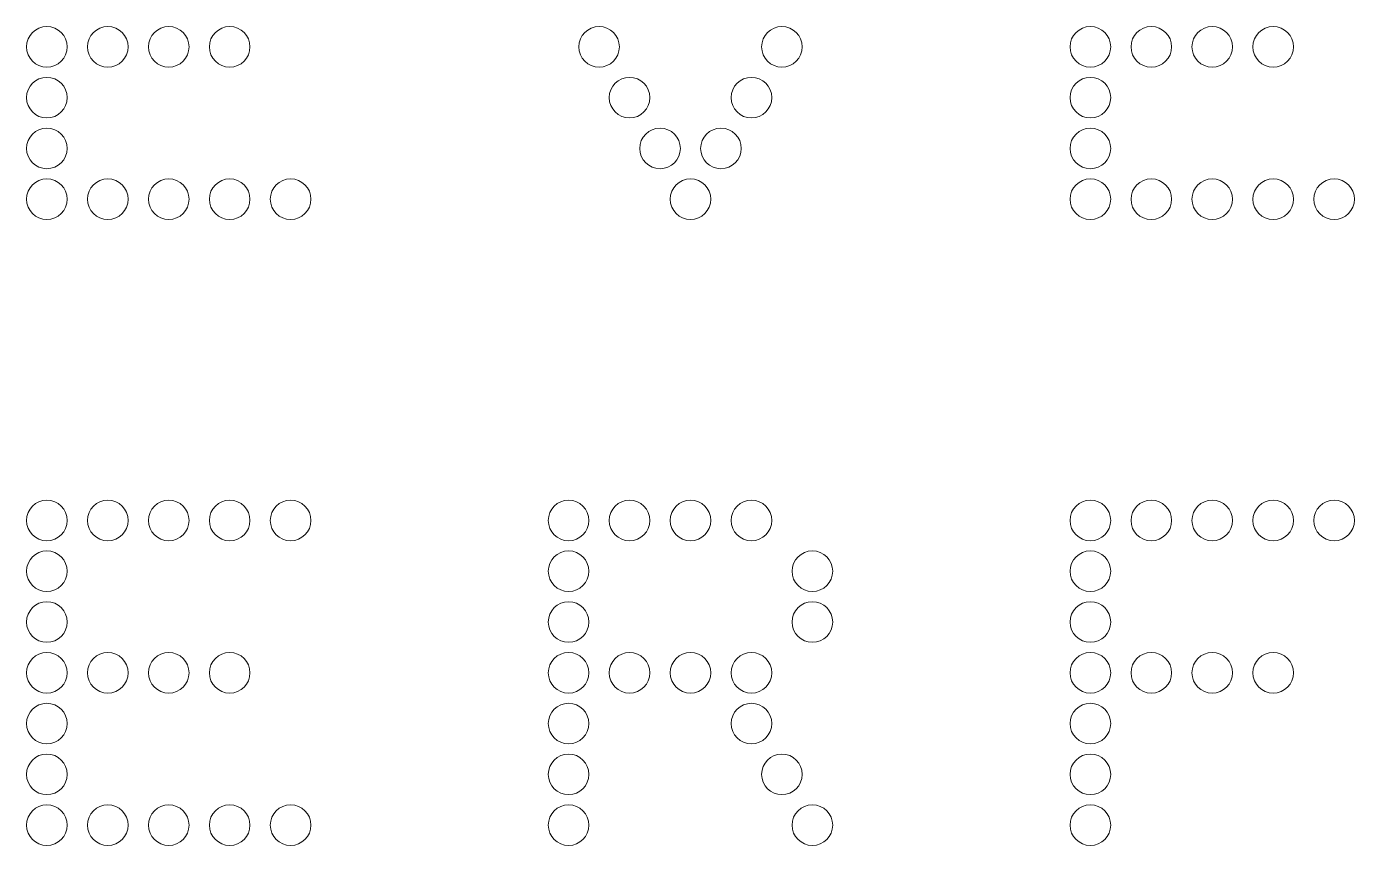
# Model space of a CAD drawing. Header units: millimetres. Extents: x -116 to 116, y -116 to 114.
# Drawn here: x -54.35 to -11.92, y -55.7 to -29.53 of the extents above; entities that cross this region are included whole.
import ezdxf

# ---------------------------------------------------------------- set-up
doc = ezdxf.new("R2010")
doc.units = ezdxf.units.MM
doc.header["$MEASUREMENT"] = 0
doc.layers.add('Laag 1', color=7, linetype='Continuous')

msp = doc.modelspace()

# ---------------------------------------------------------------- linework, layer by layer
at = {"layer": 'Laag 1', "color": 250, "lineweight": 9}
for points in [[(-54.3531, -30.1753), (-54.3531, -30.5324), (-54.061, -30.8245), (-53.704, -30.8245), (-53.704, -30.8245), (-53.347, -30.8245), (-53.0549, -30.5324), (-53.0549, -30.1753), (-53.0549, -30.1753), (-53.0549, -29.8183), (-53.347, -29.5262), (-53.704, -29.5262), (-53.704, -29.5262), (-54.061, -29.5262), (-54.3531, -29.8183), (-54.3531, -30.1753)], [(-52.4058, -30.1753), (-52.4058, -30.5324), (-52.1137, -30.8245), (-51.7567, -30.8245), (-51.7567, -30.8245), (-51.3996, -30.8245), (-51.1075, -30.5324), (-51.1075, -30.1753), (-51.1075, -30.1753), (-51.1075, -29.8183), (-51.3996, -29.5262), (-51.7567, -29.5262), (-51.7567, -29.5262), (-52.1137, -29.5262), (-52.4058, -29.8183), (-52.4058, -30.1753)], [(-50.4584, -30.1753), (-50.4584, -30.5324), (-50.1663, -30.8245), (-49.8093, -30.8245), (-49.8093, -30.8245), (-49.4523, -30.8245), (-49.1602, -30.5324), (-49.1602, -30.1753), (-49.1602, -30.1753), (-49.1602, -29.8183), (-49.4523, -29.5262), (-49.8093, -29.5262), (-49.8093, -29.5262), (-50.1663, -29.5262), (-50.4584, -29.8183), (-50.4584, -30.1753)], [(-48.5111, -30.1753), (-48.5111, -30.5324), (-48.219, -30.8245), (-47.862, -30.8245), (-47.862, -30.8245), (-47.505, -30.8245), (-47.2129, -30.5324), (-47.2129, -30.1753), (-47.2129, -30.1753), (-47.2129, -29.8183), (-47.505, -29.5262), (-47.862, -29.5262), (-47.862, -29.5262), (-48.219, -29.5262), (-48.5111, -29.8183), (-48.5111, -30.1753)], [(-36.7063, -30.1753), (-36.7063, -30.5324), (-36.4142, -30.8245), (-36.0572, -30.8245), (-36.0572, -30.8245), (-35.7002, -30.8245), (-35.4081, -30.5324), (-35.4081, -30.1753), (-35.4081, -30.1753), (-35.4081, -29.8183), (-35.7002, -29.5262), (-36.0572, -29.5262), (-36.0572, -29.5262), (-36.4142, -29.5262), (-36.7063, -29.8183), (-36.7063, -30.1753)], [(-30.8643, -30.1753), (-30.8643, -30.5324), (-30.5722, -30.8245), (-30.2152, -30.8245), (-30.2152, -30.8245), (-29.8582, -30.8245), (-29.5661, -30.5324), (-29.5661, -30.1753), (-29.5661, -30.1753), (-29.5661, -29.8183), (-29.8582, -29.5262), (-30.2152, -29.5262), (-30.2152, -29.5262), (-30.5722, -29.5262), (-30.8643, -29.8183), (-30.8643, -30.1753)], [(-21.0069, -30.1753), (-21.0069, -30.5324), (-20.7148, -30.8245), (-20.3578, -30.8245), (-20.3578, -30.8245), (-20.0008, -30.8245), (-19.7087, -30.5324), (-19.7087, -30.1753), (-19.7087, -30.1753), (-19.7087, -29.8183), (-20.0008, -29.5262), (-20.3578, -29.5262), (-20.3578, -29.5262), (-20.7148, -29.5262), (-21.0069, -29.8183), (-21.0069, -30.1753)], [(-19.0596, -30.1753), (-19.0596, -30.5324), (-18.7675, -30.8245), (-18.4105, -30.8245), (-18.4105, -30.8245), (-18.0534, -30.8245), (-17.7613, -30.5324), (-17.7613, -30.1753), (-17.7613, -30.1753), (-17.7613, -29.8183), (-18.0534, -29.5262), (-18.4105, -29.5262), (-18.4105, -29.5262), (-18.7675, -29.5262), (-19.0596, -29.8183), (-19.0596, -30.1753)], [(-17.1122, -30.1753), (-17.1122, -30.5324), (-16.8201, -30.8245), (-16.4631, -30.8245), (-16.4631, -30.8245), (-16.1061, -30.8245), (-15.814, -30.5324), (-15.814, -30.1753), (-15.814, -30.1753), (-15.814, -29.8183), (-16.1061, -29.5262), (-16.4631, -29.5262), (-16.4631, -29.5262), (-16.8201, -29.5262), (-17.1122, -29.8183), (-17.1122, -30.1753)], [(-15.1649, -30.1753), (-15.1649, -30.5324), (-14.8728, -30.8245), (-14.5158, -30.8245), (-14.5158, -30.8245), (-14.1588, -30.8245), (-13.8667, -30.5324), (-13.8667, -30.1753), (-13.8667, -30.1753), (-13.8667, -29.8183), (-14.1588, -29.5262), (-14.5158, -29.5262), (-14.5158, -29.5262), (-14.8728, -29.5262), (-15.1649, -29.8183), (-15.1649, -30.1753)], [(-54.3531, -31.7981), (-54.3531, -32.1551), (-54.061, -32.4472), (-53.704, -32.4472), (-53.704, -32.4472), (-53.347, -32.4472), (-53.0549, -32.1551), (-53.0549, -31.7981), (-53.0549, -31.7981), (-53.0549, -31.4411), (-53.347, -31.149), (-53.704, -31.149), (-53.704, -31.149), (-54.061, -31.149), (-54.3531, -31.4411), (-54.3531, -31.7981)], [(-35.7327, -31.7981), (-35.7327, -32.1551), (-35.4406, -32.4472), (-35.0836, -32.4472), (-35.0836, -32.4472), (-34.7265, -32.4472), (-34.4344, -32.1551), (-34.4344, -31.7981), (-34.4344, -31.7981), (-34.4344, -31.4411), (-34.7265, -31.149), (-35.0836, -31.149), (-35.0836, -31.149), (-35.4406, -31.149), (-35.7327, -31.4411), (-35.7327, -31.7981)], [(-31.838, -31.7981), (-31.838, -32.1551), (-31.5459, -32.4472), (-31.1889, -32.4472), (-31.1889, -32.4472), (-30.8319, -32.4472), (-30.5398, -32.1551), (-30.5398, -31.7981), (-30.5398, -31.7981), (-30.5398, -31.4411), (-30.8319, -31.149), (-31.1889, -31.149), (-31.1889, -31.149), (-31.5459, -31.149), (-31.838, -31.4411), (-31.838, -31.7981)], [(-21.0069, -31.7981), (-21.0069, -32.1551), (-20.7148, -32.4472), (-20.3578, -32.4472), (-20.3578, -32.4472), (-20.0008, -32.4472), (-19.7087, -32.1551), (-19.7087, -31.7981), (-19.7087, -31.7981), (-19.7087, -31.4411), (-20.0008, -31.149), (-20.3578, -31.149), (-20.3578, -31.149), (-20.7148, -31.149), (-21.0069, -31.4411), (-21.0069, -31.7981)], [(-54.3531, -33.4209), (-54.3531, -33.7779), (-54.061, -34.07), (-53.704, -34.07), (-53.704, -34.07), (-53.347, -34.07), (-53.0549, -33.7779), (-53.0549, -33.4209), (-53.0549, -33.4209), (-53.0549, -33.0639), (-53.347, -32.7718), (-53.704, -32.7718), (-53.704, -32.7718), (-54.061, -32.7718), (-54.3531, -33.0639), (-54.3531, -33.4209)], [(-34.759, -33.4209), (-34.759, -33.7779), (-34.4669, -34.07), (-34.1099, -34.07), (-34.1099, -34.07), (-33.7529, -34.07), (-33.4608, -33.7779), (-33.4608, -33.4209), (-33.4608, -33.4209), (-33.4608, -33.0639), (-33.7529, -32.7718), (-34.1099, -32.7718), (-34.1099, -32.7718), (-34.4669, -32.7718), (-34.759, -33.0639), (-34.759, -33.4209)], [(-32.8117, -33.4209), (-32.8117, -33.7779), (-32.5196, -34.07), (-32.1625, -34.07), (-32.1625, -34.07), (-31.8055, -34.07), (-31.5134, -33.7779), (-31.5134, -33.4209), (-31.5134, -33.4209), (-31.5134, -33.0639), (-31.8055, -32.7718), (-32.1625, -32.7718), (-32.1625, -32.7718), (-32.5196, -32.7718), (-32.8117, -33.0639), (-32.8117, -33.4209)], [(-21.0069, -33.4209), (-21.0069, -33.7779), (-20.7148, -34.07), (-20.3578, -34.07), (-20.3578, -34.07), (-20.0008, -34.07), (-19.7087, -33.7779), (-19.7087, -33.4209), (-19.7087, -33.4209), (-19.7087, -33.0639), (-20.0008, -32.7718), (-20.3578, -32.7718), (-20.3578, -32.7718), (-20.7148, -32.7718), (-21.0069, -33.0639), (-21.0069, -33.4209)], [(-54.3531, -35.0437), (-54.3531, -35.4007), (-54.061, -35.6928), (-53.704, -35.6928), (-53.704, -35.6928), (-53.347, -35.6928), (-53.0549, -35.4007), (-53.0549, -35.0437), (-53.0549, -35.0437), (-53.0549, -34.6867), (-53.347, -34.3946), (-53.704, -34.3946), (-53.704, -34.3946), (-54.061, -34.3946), (-54.3531, -34.6867), (-54.3531, -35.0437)], [(-52.4058, -35.0437), (-52.4058, -35.4007), (-52.1137, -35.6928), (-51.7567, -35.6928), (-51.7567, -35.6928), (-51.3996, -35.6928), (-51.1075, -35.4007), (-51.1075, -35.0437), (-51.1075, -35.0437), (-51.1075, -34.6867), (-51.3996, -34.3946), (-51.7567, -34.3946), (-51.7567, -34.3946), (-52.1137, -34.3946), (-52.4058, -34.6867), (-52.4058, -35.0437)], [(-50.4584, -35.0437), (-50.4584, -35.4007), (-50.1663, -35.6928), (-49.8093, -35.6928), (-49.8093, -35.6928), (-49.4523, -35.6928), (-49.1602, -35.4007), (-49.1602, -35.0437), (-49.1602, -35.0437), (-49.1602, -34.6867), (-49.4523, -34.3946), (-49.8093, -34.3946), (-49.8093, -34.3946), (-50.1663, -34.3946), (-50.4584, -34.6867), (-50.4584, -35.0437)], [(-48.5111, -35.0437), (-48.5111, -35.4007), (-48.219, -35.6928), (-47.862, -35.6928), (-47.862, -35.6928), (-47.505, -35.6928), (-47.2129, -35.4007), (-47.2129, -35.0437), (-47.2129, -35.0437), (-47.2129, -34.6867), (-47.505, -34.3946), (-47.862, -34.3946), (-47.862, -34.3946), (-48.219, -34.3946), (-48.5111, -34.6867), (-48.5111, -35.0437)], [(-46.5638, -35.0437), (-46.5638, -35.4007), (-46.2717, -35.6928), (-45.9146, -35.6928), (-45.9146, -35.6928), (-45.5576, -35.6928), (-45.2655, -35.4007), (-45.2655, -35.0437), (-45.2655, -35.0437), (-45.2655, -34.6867), (-45.5576, -34.3946), (-45.9146, -34.3946), (-45.9146, -34.3946), (-46.2717, -34.3946), (-46.5638, -34.6867), (-46.5638, -35.0437)], [(-33.7853, -35.0437), (-33.7853, -35.4007), (-33.4932, -35.6928), (-33.1362, -35.6928), (-33.1362, -35.6928), (-32.7792, -35.6928), (-32.4871, -35.4007), (-32.4871, -35.0437), (-32.4871, -35.0437), (-32.4871, -34.6867), (-32.7792, -34.3946), (-33.1362, -34.3946), (-33.1362, -34.3946), (-33.4932, -34.3946), (-33.7853, -34.6867), (-33.7853, -35.0437)], [(-21.0069, -35.0437), (-21.0069, -35.4007), (-20.7148, -35.6928), (-20.3578, -35.6928), (-20.3578, -35.6928), (-20.0008, -35.6928), (-19.7087, -35.4007), (-19.7087, -35.0437), (-19.7087, -35.0437), (-19.7087, -34.6867), (-20.0008, -34.3946), (-20.3578, -34.3946), (-20.3578, -34.3946), (-20.7148, -34.3946), (-21.0069, -34.6867), (-21.0069, -35.0437)], [(-19.0596, -35.0437), (-19.0596, -35.4007), (-18.7675, -35.6928), (-18.4105, -35.6928), (-18.4105, -35.6928), (-18.0534, -35.6928), (-17.7613, -35.4007), (-17.7613, -35.0437), (-17.7613, -35.0437), (-17.7613, -34.6867), (-18.0534, -34.3946), (-18.4105, -34.3946), (-18.4105, -34.3946), (-18.7675, -34.3946), (-19.0596, -34.6867), (-19.0596, -35.0437)], [(-17.1122, -35.0437), (-17.1122, -35.4007), (-16.8201, -35.6928), (-16.4631, -35.6928), (-16.4631, -35.6928), (-16.1061, -35.6928), (-15.814, -35.4007), (-15.814, -35.0437), (-15.814, -35.0437), (-15.814, -34.6867), (-16.1061, -34.3946), (-16.4631, -34.3946), (-16.4631, -34.3946), (-16.8201, -34.3946), (-17.1122, -34.6867), (-17.1122, -35.0437)], [(-15.1649, -35.0437), (-15.1649, -35.4007), (-14.8728, -35.6928), (-14.5158, -35.6928), (-14.5158, -35.6928), (-14.1588, -35.6928), (-13.8667, -35.4007), (-13.8667, -35.0437), (-13.8667, -35.0437), (-13.8667, -34.6867), (-14.1588, -34.3946), (-14.5158, -34.3946), (-14.5158, -34.3946), (-14.8728, -34.3946), (-15.1649, -34.6867), (-15.1649, -35.0437)], [(-13.2176, -35.0437), (-13.2176, -35.4007), (-12.9255, -35.6928), (-12.5684, -35.6928), (-12.5684, -35.6928), (-12.2114, -35.6928), (-11.9193, -35.4007), (-11.9193, -35.0437), (-11.9193, -35.0437), (-11.9193, -34.6867), (-12.2114, -34.3946), (-12.5684, -34.3946), (-12.5684, -34.3946), (-12.9255, -34.3946), (-13.2176, -34.6867), (-13.2176, -35.0437)], [(-54.3531, -45.3093), (-54.3531, -45.6663), (-54.061, -45.9584), (-53.704, -45.9584), (-53.704, -45.9584), (-53.347, -45.9584), (-53.0549, -45.6663), (-53.0549, -45.3093), (-53.0549, -45.3093), (-53.0549, -44.9523), (-53.347, -44.6602), (-53.704, -44.6602), (-53.704, -44.6602), (-54.061, -44.6602), (-54.3531, -44.9523), (-54.3531, -45.3093)], [(-52.4058, -45.3093), (-52.4058, -45.6663), (-52.1137, -45.9584), (-51.7567, -45.9584), (-51.7567, -45.9584), (-51.3996, -45.9584), (-51.1075, -45.6663), (-51.1075, -45.3093), (-51.1075, -45.3093), (-51.1075, -44.9523), (-51.3996, -44.6602), (-51.7567, -44.6602), (-51.7567, -44.6602), (-52.1137, -44.6602), (-52.4058, -44.9523), (-52.4058, -45.3093)], [(-50.4584, -45.3093), (-50.4584, -45.6663), (-50.1663, -45.9584), (-49.8093, -45.9584), (-49.8093, -45.9584), (-49.4523, -45.9584), (-49.1602, -45.6663), (-49.1602, -45.3093), (-49.1602, -45.3093), (-49.1602, -44.9523), (-49.4523, -44.6602), (-49.8093, -44.6602), (-49.8093, -44.6602), (-50.1663, -44.6602), (-50.4584, -44.9523), (-50.4584, -45.3093)], [(-48.5111, -45.3093), (-48.5111, -45.6663), (-48.219, -45.9584), (-47.862, -45.9584), (-47.862, -45.9584), (-47.505, -45.9584), (-47.2129, -45.6663), (-47.2129, -45.3093), (-47.2129, -45.3093), (-47.2129, -44.9523), (-47.505, -44.6602), (-47.862, -44.6602), (-47.862, -44.6602), (-48.219, -44.6602), (-48.5111, -44.9523), (-48.5111, -45.3093)], [(-46.5638, -45.3093), (-46.5638, -45.6663), (-46.2717, -45.9584), (-45.9146, -45.9584), (-45.9146, -45.9584), (-45.5576, -45.9584), (-45.2655, -45.6663), (-45.2655, -45.3093), (-45.2655, -45.3093), (-45.2655, -44.9523), (-45.5576, -44.6602), (-45.9146, -44.6602), (-45.9146, -44.6602), (-46.2717, -44.6602), (-46.5638, -44.9523), (-46.5638, -45.3093)], [(-37.68, -45.3093), (-37.68, -45.6663), (-37.3879, -45.9584), (-37.0309, -45.9584), (-37.0309, -45.9584), (-36.6739, -45.9584), (-36.3818, -45.6663), (-36.3818, -45.3093), (-36.3818, -45.3093), (-36.3818, -44.9523), (-36.6739, -44.6602), (-37.0309, -44.6602), (-37.0309, -44.6602), (-37.3879, -44.6602), (-37.68, -44.9523), (-37.68, -45.3093)], [(-35.7327, -45.3093), (-35.7327, -45.6663), (-35.4406, -45.9584), (-35.0836, -45.9584), (-35.0836, -45.9584), (-34.7265, -45.9584), (-34.4344, -45.6663), (-34.4344, -45.3093), (-34.4344, -45.3093), (-34.4344, -44.9523), (-34.7265, -44.6602), (-35.0836, -44.6602), (-35.0836, -44.6602), (-35.4406, -44.6602), (-35.7327, -44.9523), (-35.7327, -45.3093)], [(-33.7853, -45.3093), (-33.7853, -45.6663), (-33.4932, -45.9584), (-33.1362, -45.9584), (-33.1362, -45.9584), (-32.7792, -45.9584), (-32.4871, -45.6663), (-32.4871, -45.3093), (-32.4871, -45.3093), (-32.4871, -44.9523), (-32.7792, -44.6602), (-33.1362, -44.6602), (-33.1362, -44.6602), (-33.4932, -44.6602), (-33.7853, -44.9523), (-33.7853, -45.3093)], [(-31.838, -45.3093), (-31.838, -45.6663), (-31.5459, -45.9584), (-31.1889, -45.9584), (-31.1889, -45.9584), (-30.8319, -45.9584), (-30.5398, -45.6663), (-30.5398, -45.3093), (-30.5398, -45.3093), (-30.5398, -44.9523), (-30.8319, -44.6602), (-31.1889, -44.6602), (-31.1889, -44.6602), (-31.5459, -44.6602), (-31.838, -44.9523), (-31.838, -45.3093)], [(-21.0069, -45.3093), (-21.0069, -45.6663), (-20.7148, -45.9584), (-20.3578, -45.9584), (-20.3578, -45.9584), (-20.0008, -45.9584), (-19.7087, -45.6663), (-19.7087, -45.3093), (-19.7087, -45.3093), (-19.7087, -44.9523), (-20.0008, -44.6602), (-20.3578, -44.6602), (-20.3578, -44.6602), (-20.7148, -44.6602), (-21.0069, -44.9523), (-21.0069, -45.3093)], [(-19.0596, -45.3093), (-19.0596, -45.6663), (-18.7675, -45.9584), (-18.4105, -45.9584), (-18.4105, -45.9584), (-18.0534, -45.9584), (-17.7613, -45.6663), (-17.7613, -45.3093), (-17.7613, -45.3093), (-17.7613, -44.9523), (-18.0534, -44.6602), (-18.4105, -44.6602), (-18.4105, -44.6602), (-18.7675, -44.6602), (-19.0596, -44.9523), (-19.0596, -45.3093)], [(-17.1122, -45.3093), (-17.1122, -45.6663), (-16.8201, -45.9584), (-16.4631, -45.9584), (-16.4631, -45.9584), (-16.1061, -45.9584), (-15.814, -45.6663), (-15.814, -45.3093), (-15.814, -45.3093), (-15.814, -44.9523), (-16.1061, -44.6602), (-16.4631, -44.6602), (-16.4631, -44.6602), (-16.8201, -44.6602), (-17.1122, -44.9523), (-17.1122, -45.3093)], [(-15.1649, -45.3093), (-15.1649, -45.6663), (-14.8728, -45.9584), (-14.5158, -45.9584), (-14.5158, -45.9584), (-14.1588, -45.9584), (-13.8667, -45.6663), (-13.8667, -45.3093), (-13.8667, -45.3093), (-13.8667, -44.9523), (-14.1588, -44.6602), (-14.5158, -44.6602), (-14.5158, -44.6602), (-14.8728, -44.6602), (-15.1649, -44.9523), (-15.1649, -45.3093)], [(-13.2176, -45.3093), (-13.2176, -45.6663), (-12.9255, -45.9584), (-12.5684, -45.9584), (-12.5684, -45.9584), (-12.2114, -45.9584), (-11.9193, -45.6663), (-11.9193, -45.3093), (-11.9193, -45.3093), (-11.9193, -44.9523), (-12.2114, -44.6602), (-12.5684, -44.6602), (-12.5684, -44.6602), (-12.9255, -44.6602), (-13.2176, -44.9523), (-13.2176, -45.3093)], [(-54.3531, -46.9321), (-54.3531, -47.2891), (-54.061, -47.5812), (-53.704, -47.5812), (-53.704, -47.5812), (-53.347, -47.5812), (-53.0549, -47.2891), (-53.0549, -46.9321), (-53.0549, -46.9321), (-53.0549, -46.5751), (-53.347, -46.283), (-53.704, -46.283), (-53.704, -46.283), (-54.061, -46.283), (-54.3531, -46.5751), (-54.3531, -46.9321)], [(-37.68, -46.9321), (-37.68, -47.2891), (-37.3879, -47.5812), (-37.0309, -47.5812), (-37.0309, -47.5812), (-36.6739, -47.5812), (-36.3818, -47.2891), (-36.3818, -46.9321), (-36.3818, -46.9321), (-36.3818, -46.5751), (-36.6739, -46.283), (-37.0309, -46.283), (-37.0309, -46.283), (-37.3879, -46.283), (-37.68, -46.5751), (-37.68, -46.9321)], [(-29.8907, -46.9321), (-29.8907, -47.2891), (-29.5986, -47.5812), (-29.2415, -47.5812), (-29.2415, -47.5812), (-28.8845, -47.5812), (-28.5924, -47.2891), (-28.5924, -46.9321), (-28.5924, -46.9321), (-28.5924, -46.5751), (-28.8845, -46.283), (-29.2415, -46.283), (-29.2415, -46.283), (-29.5986, -46.283), (-29.8907, -46.5751), (-29.8907, -46.9321)], [(-21.0069, -46.9321), (-21.0069, -47.2891), (-20.7148, -47.5812), (-20.3578, -47.5812), (-20.3578, -47.5812), (-20.0008, -47.5812), (-19.7087, -47.2891), (-19.7087, -46.9321), (-19.7087, -46.9321), (-19.7087, -46.5751), (-20.0008, -46.283), (-20.3578, -46.283), (-20.3578, -46.283), (-20.7148, -46.283), (-21.0069, -46.5751), (-21.0069, -46.9321)], [(-54.3531, -48.5549), (-54.3531, -48.9119), (-54.061, -49.204), (-53.704, -49.204), (-53.704, -49.204), (-53.347, -49.204), (-53.0549, -48.9119), (-53.0549, -48.5549), (-53.0549, -48.5549), (-53.0549, -48.1979), (-53.347, -47.9058), (-53.704, -47.9058), (-53.704, -47.9058), (-54.061, -47.9058), (-54.3531, -48.1979), (-54.3531, -48.5549)], [(-37.68, -48.5549), (-37.68, -48.9119), (-37.3879, -49.204), (-37.0309, -49.204), (-37.0309, -49.204), (-36.6739, -49.204), (-36.3818, -48.9119), (-36.3818, -48.5549), (-36.3818, -48.5549), (-36.3818, -48.1979), (-36.6739, -47.9058), (-37.0309, -47.9058), (-37.0309, -47.9058), (-37.3879, -47.9058), (-37.68, -48.1979), (-37.68, -48.5549)], [(-29.8907, -48.5549), (-29.8907, -48.9119), (-29.5986, -49.204), (-29.2415, -49.204), (-29.2415, -49.204), (-28.8845, -49.204), (-28.5924, -48.9119), (-28.5924, -48.5549), (-28.5924, -48.5549), (-28.5924, -48.1979), (-28.8845, -47.9058), (-29.2415, -47.9058), (-29.2415, -47.9058), (-29.5986, -47.9058), (-29.8907, -48.1979), (-29.8907, -48.5549)], [(-21.0069, -48.5549), (-21.0069, -48.9119), (-20.7148, -49.204), (-20.3578, -49.204), (-20.3578, -49.204), (-20.0008, -49.204), (-19.7087, -48.9119), (-19.7087, -48.5549), (-19.7087, -48.5549), (-19.7087, -48.1979), (-20.0008, -47.9058), (-20.3578, -47.9058), (-20.3578, -47.9058), (-20.7148, -47.9058), (-21.0069, -48.1979), (-21.0069, -48.5549)], [(-54.3531, -50.1776), (-54.3531, -50.5347), (-54.061, -50.8268), (-53.704, -50.8268), (-53.704, -50.8268), (-53.347, -50.8268), (-53.0549, -50.5347), (-53.0549, -50.1776), (-53.0549, -50.1776), (-53.0549, -49.8206), (-53.347, -49.5285), (-53.704, -49.5285), (-53.704, -49.5285), (-54.061, -49.5285), (-54.3531, -49.8206), (-54.3531, -50.1776)], [(-52.4058, -50.1776), (-52.4058, -50.5347), (-52.1137, -50.8268), (-51.7567, -50.8268), (-51.7567, -50.8268), (-51.3996, -50.8268), (-51.1075, -50.5347), (-51.1075, -50.1776), (-51.1075, -50.1776), (-51.1075, -49.8206), (-51.3996, -49.5285), (-51.7567, -49.5285), (-51.7567, -49.5285), (-52.1137, -49.5285), (-52.4058, -49.8206), (-52.4058, -50.1776)], [(-50.4584, -50.1776), (-50.4584, -50.5347), (-50.1663, -50.8268), (-49.8093, -50.8268), (-49.8093, -50.8268), (-49.4523, -50.8268), (-49.1602, -50.5347), (-49.1602, -50.1776), (-49.1602, -50.1776), (-49.1602, -49.8206), (-49.4523, -49.5285), (-49.8093, -49.5285), (-49.8093, -49.5285), (-50.1663, -49.5285), (-50.4584, -49.8206), (-50.4584, -50.1776)], [(-48.5111, -50.1776), (-48.5111, -50.5347), (-48.219, -50.8268), (-47.862, -50.8268), (-47.862, -50.8268), (-47.505, -50.8268), (-47.2129, -50.5347), (-47.2129, -50.1776), (-47.2129, -50.1776), (-47.2129, -49.8206), (-47.505, -49.5285), (-47.862, -49.5285), (-47.862, -49.5285), (-48.219, -49.5285), (-48.5111, -49.8206), (-48.5111, -50.1776)], [(-37.68, -50.1776), (-37.68, -50.5347), (-37.3879, -50.8268), (-37.0309, -50.8268), (-37.0309, -50.8268), (-36.6739, -50.8268), (-36.3818, -50.5347), (-36.3818, -50.1776), (-36.3818, -50.1776), (-36.3818, -49.8206), (-36.6739, -49.5285), (-37.0309, -49.5285), (-37.0309, -49.5285), (-37.3879, -49.5285), (-37.68, -49.8206), (-37.68, -50.1776)], [(-35.7327, -50.1776), (-35.7327, -50.5347), (-35.4406, -50.8268), (-35.0836, -50.8268), (-35.0836, -50.8268), (-34.7265, -50.8268), (-34.4344, -50.5347), (-34.4344, -50.1776), (-34.4344, -50.1776), (-34.4344, -49.8206), (-34.7265, -49.5285), (-35.0836, -49.5285), (-35.0836, -49.5285), (-35.4406, -49.5285), (-35.7327, -49.8206), (-35.7327, -50.1776)], [(-33.7853, -50.1776), (-33.7853, -50.5347), (-33.4932, -50.8268), (-33.1362, -50.8268), (-33.1362, -50.8268), (-32.7792, -50.8268), (-32.4871, -50.5347), (-32.4871, -50.1776), (-32.4871, -50.1776), (-32.4871, -49.8206), (-32.7792, -49.5285), (-33.1362, -49.5285), (-33.1362, -49.5285), (-33.4932, -49.5285), (-33.7853, -49.8206), (-33.7853, -50.1776)], [(-31.838, -50.1776), (-31.838, -50.5347), (-31.5459, -50.8268), (-31.1889, -50.8268), (-31.1889, -50.8268), (-30.8319, -50.8268), (-30.5398, -50.5347), (-30.5398, -50.1776), (-30.5398, -50.1776), (-30.5398, -49.8206), (-30.8319, -49.5285), (-31.1889, -49.5285), (-31.1889, -49.5285), (-31.5459, -49.5285), (-31.838, -49.8206), (-31.838, -50.1776)], [(-21.0069, -50.1776), (-21.0069, -50.5347), (-20.7148, -50.8268), (-20.3578, -50.8268), (-20.3578, -50.8268), (-20.0008, -50.8268), (-19.7087, -50.5347), (-19.7087, -50.1776), (-19.7087, -50.1776), (-19.7087, -49.8206), (-20.0008, -49.5285), (-20.3578, -49.5285), (-20.3578, -49.5285), (-20.7148, -49.5285), (-21.0069, -49.8206), (-21.0069, -50.1776)], [(-19.0596, -50.1776), (-19.0596, -50.5347), (-18.7675, -50.8268), (-18.4105, -50.8268), (-18.4105, -50.8268), (-18.0534, -50.8268), (-17.7613, -50.5347), (-17.7613, -50.1776), (-17.7613, -50.1776), (-17.7613, -49.8206), (-18.0534, -49.5285), (-18.4105, -49.5285), (-18.4105, -49.5285), (-18.7675, -49.5285), (-19.0596, -49.8206), (-19.0596, -50.1776)], [(-17.1122, -50.1776), (-17.1122, -50.5347), (-16.8201, -50.8268), (-16.4631, -50.8268), (-16.4631, -50.8268), (-16.1061, -50.8268), (-15.814, -50.5347), (-15.814, -50.1776), (-15.814, -50.1776), (-15.814, -49.8206), (-16.1061, -49.5285), (-16.4631, -49.5285), (-16.4631, -49.5285), (-16.8201, -49.5285), (-17.1122, -49.8206), (-17.1122, -50.1776)], [(-15.1649, -50.1776), (-15.1649, -50.5347), (-14.8728, -50.8268), (-14.5158, -50.8268), (-14.5158, -50.8268), (-14.1588, -50.8268), (-13.8667, -50.5347), (-13.8667, -50.1776), (-13.8667, -50.1776), (-13.8667, -49.8206), (-14.1588, -49.5285), (-14.5158, -49.5285), (-14.5158, -49.5285), (-14.8728, -49.5285), (-15.1649, -49.8206), (-15.1649, -50.1776)], [(-54.3531, -51.8004), (-54.3531, -52.1574), (-54.061, -52.4495), (-53.704, -52.4495), (-53.704, -52.4495), (-53.347, -52.4495), (-53.0549, -52.1574), (-53.0549, -51.8004), (-53.0549, -51.8004), (-53.0549, -51.4434), (-53.347, -51.1513), (-53.704, -51.1513), (-53.704, -51.1513), (-54.061, -51.1513), (-54.3531, -51.4434), (-54.3531, -51.8004)], [(-37.68, -51.8004), (-37.68, -52.1574), (-37.3879, -52.4495), (-37.0309, -52.4495), (-37.0309, -52.4495), (-36.6739, -52.4495), (-36.3818, -52.1574), (-36.3818, -51.8004), (-36.3818, -51.8004), (-36.3818, -51.4434), (-36.6739, -51.1513), (-37.0309, -51.1513), (-37.0309, -51.1513), (-37.3879, -51.1513), (-37.68, -51.4434), (-37.68, -51.8004)], [(-31.838, -51.8004), (-31.838, -52.1574), (-31.5459, -52.4495), (-31.1889, -52.4495), (-31.1889, -52.4495), (-30.8319, -52.4495), (-30.5398, -52.1574), (-30.5398, -51.8004), (-30.5398, -51.8004), (-30.5398, -51.4434), (-30.8319, -51.1513), (-31.1889, -51.1513), (-31.1889, -51.1513), (-31.5459, -51.1513), (-31.838, -51.4434), (-31.838, -51.8004)], [(-21.0069, -51.8004), (-21.0069, -52.1574), (-20.7148, -52.4495), (-20.3578, -52.4495), (-20.3578, -52.4495), (-20.0008, -52.4495), (-19.7087, -52.1574), (-19.7087, -51.8004), (-19.7087, -51.8004), (-19.7087, -51.4434), (-20.0008, -51.1513), (-20.3578, -51.1513), (-20.3578, -51.1513), (-20.7148, -51.1513), (-21.0069, -51.4434), (-21.0069, -51.8004)], [(-54.3531, -53.4232), (-54.3531, -53.7802), (-54.061, -54.0723), (-53.704, -54.0723), (-53.704, -54.0723), (-53.347, -54.0723), (-53.0549, -53.7802), (-53.0549, -53.4232), (-53.0549, -53.4232), (-53.0549, -53.0662), (-53.347, -52.7741), (-53.704, -52.7741), (-53.704, -52.7741), (-54.061, -52.7741), (-54.3531, -53.0662), (-54.3531, -53.4232)], [(-37.68, -53.4232), (-37.68, -53.7802), (-37.3879, -54.0723), (-37.0309, -54.0723), (-37.0309, -54.0723), (-36.6739, -54.0723), (-36.3818, -53.7802), (-36.3818, -53.4232), (-36.3818, -53.4232), (-36.3818, -53.0662), (-36.6739, -52.7741), (-37.0309, -52.7741), (-37.0309, -52.7741), (-37.3879, -52.7741), (-37.68, -53.0662), (-37.68, -53.4232)], [(-30.8643, -53.4232), (-30.8643, -53.7802), (-30.5722, -54.0723), (-30.2152, -54.0723), (-30.2152, -54.0723), (-29.8582, -54.0723), (-29.5661, -53.7802), (-29.5661, -53.4232), (-29.5661, -53.4232), (-29.5661, -53.0662), (-29.8582, -52.7741), (-30.2152, -52.7741), (-30.2152, -52.7741), (-30.5722, -52.7741), (-30.8643, -53.0662), (-30.8643, -53.4232)], [(-21.0069, -53.4232), (-21.0069, -53.7802), (-20.7148, -54.0723), (-20.3578, -54.0723), (-20.3578, -54.0723), (-20.0008, -54.0723), (-19.7087, -53.7802), (-19.7087, -53.4232), (-19.7087, -53.4232), (-19.7087, -53.0662), (-20.0008, -52.7741), (-20.3578, -52.7741), (-20.3578, -52.7741), (-20.7148, -52.7741), (-21.0069, -53.0662), (-21.0069, -53.4232)], [(-54.3531, -55.046), (-54.3531, -55.403), (-54.061, -55.6951), (-53.704, -55.6951), (-53.704, -55.6951), (-53.347, -55.6951), (-53.0549, -55.403), (-53.0549, -55.046), (-53.0549, -55.046), (-53.0549, -54.689), (-53.347, -54.3969), (-53.704, -54.3969), (-53.704, -54.3969), (-54.061, -54.3969), (-54.3531, -54.689), (-54.3531, -55.046)], [(-52.4058, -55.046), (-52.4058, -55.403), (-52.1137, -55.6951), (-51.7567, -55.6951), (-51.7567, -55.6951), (-51.3996, -55.6951), (-51.1075, -55.403), (-51.1075, -55.046), (-51.1075, -55.046), (-51.1075, -54.689), (-51.3996, -54.3969), (-51.7567, -54.3969), (-51.7567, -54.3969), (-52.1137, -54.3969), (-52.4058, -54.689), (-52.4058, -55.046)], [(-50.4584, -55.046), (-50.4584, -55.403), (-50.1663, -55.6951), (-49.8093, -55.6951), (-49.8093, -55.6951), (-49.4523, -55.6951), (-49.1602, -55.403), (-49.1602, -55.046), (-49.1602, -55.046), (-49.1602, -54.689), (-49.4523, -54.3969), (-49.8093, -54.3969), (-49.8093, -54.3969), (-50.1663, -54.3969), (-50.4584, -54.689), (-50.4584, -55.046)], [(-48.5111, -55.046), (-48.5111, -55.403), (-48.219, -55.6951), (-47.862, -55.6951), (-47.862, -55.6951), (-47.505, -55.6951), (-47.2129, -55.403), (-47.2129, -55.046), (-47.2129, -55.046), (-47.2129, -54.689), (-47.505, -54.3969), (-47.862, -54.3969), (-47.862, -54.3969), (-48.219, -54.3969), (-48.5111, -54.689), (-48.5111, -55.046)], [(-46.5638, -55.046), (-46.5638, -55.403), (-46.2717, -55.6951), (-45.9146, -55.6951), (-45.9146, -55.6951), (-45.5576, -55.6951), (-45.2655, -55.403), (-45.2655, -55.046), (-45.2655, -55.046), (-45.2655, -54.689), (-45.5576, -54.3969), (-45.9146, -54.3969), (-45.9146, -54.3969), (-46.2717, -54.3969), (-46.5638, -54.689), (-46.5638, -55.046)], [(-37.68, -55.046), (-37.68, -55.403), (-37.3879, -55.6951), (-37.0309, -55.6951), (-37.0309, -55.6951), (-36.6739, -55.6951), (-36.3818, -55.403), (-36.3818, -55.046), (-36.3818, -55.046), (-36.3818, -54.689), (-36.6739, -54.3969), (-37.0309, -54.3969), (-37.0309, -54.3969), (-37.3879, -54.3969), (-37.68, -54.689), (-37.68, -55.046)], [(-29.8907, -55.046), (-29.8907, -55.403), (-29.5986, -55.6951), (-29.2415, -55.6951), (-29.2415, -55.6951), (-28.8845, -55.6951), (-28.5924, -55.403), (-28.5924, -55.046), (-28.5924, -55.046), (-28.5924, -54.689), (-28.8845, -54.3969), (-29.2415, -54.3969), (-29.2415, -54.3969), (-29.5986, -54.3969), (-29.8907, -54.689), (-29.8907, -55.046)], [(-21.0069, -55.046), (-21.0069, -55.403), (-20.7148, -55.6951), (-20.3578, -55.6951), (-20.3578, -55.6951), (-20.0008, -55.6951), (-19.7087, -55.403), (-19.7087, -55.046), (-19.7087, -55.046), (-19.7087, -54.689), (-20.0008, -54.3969), (-20.3578, -54.3969), (-20.3578, -54.3969), (-20.7148, -54.3969), (-21.0069, -54.689), (-21.0069, -55.046)]]:
    msp.add_open_spline(points, degree=3, knots=[0, 0, 0, 0, 0.2, 0.2, 0.2, 0.2, 0.4, 0.4, 0.4, 0.4, 0.6, 0.6, 0.6, 0.6, 1, 1, 1, 1], dxfattribs=at)

doc.saveas('drawing.dxf')
